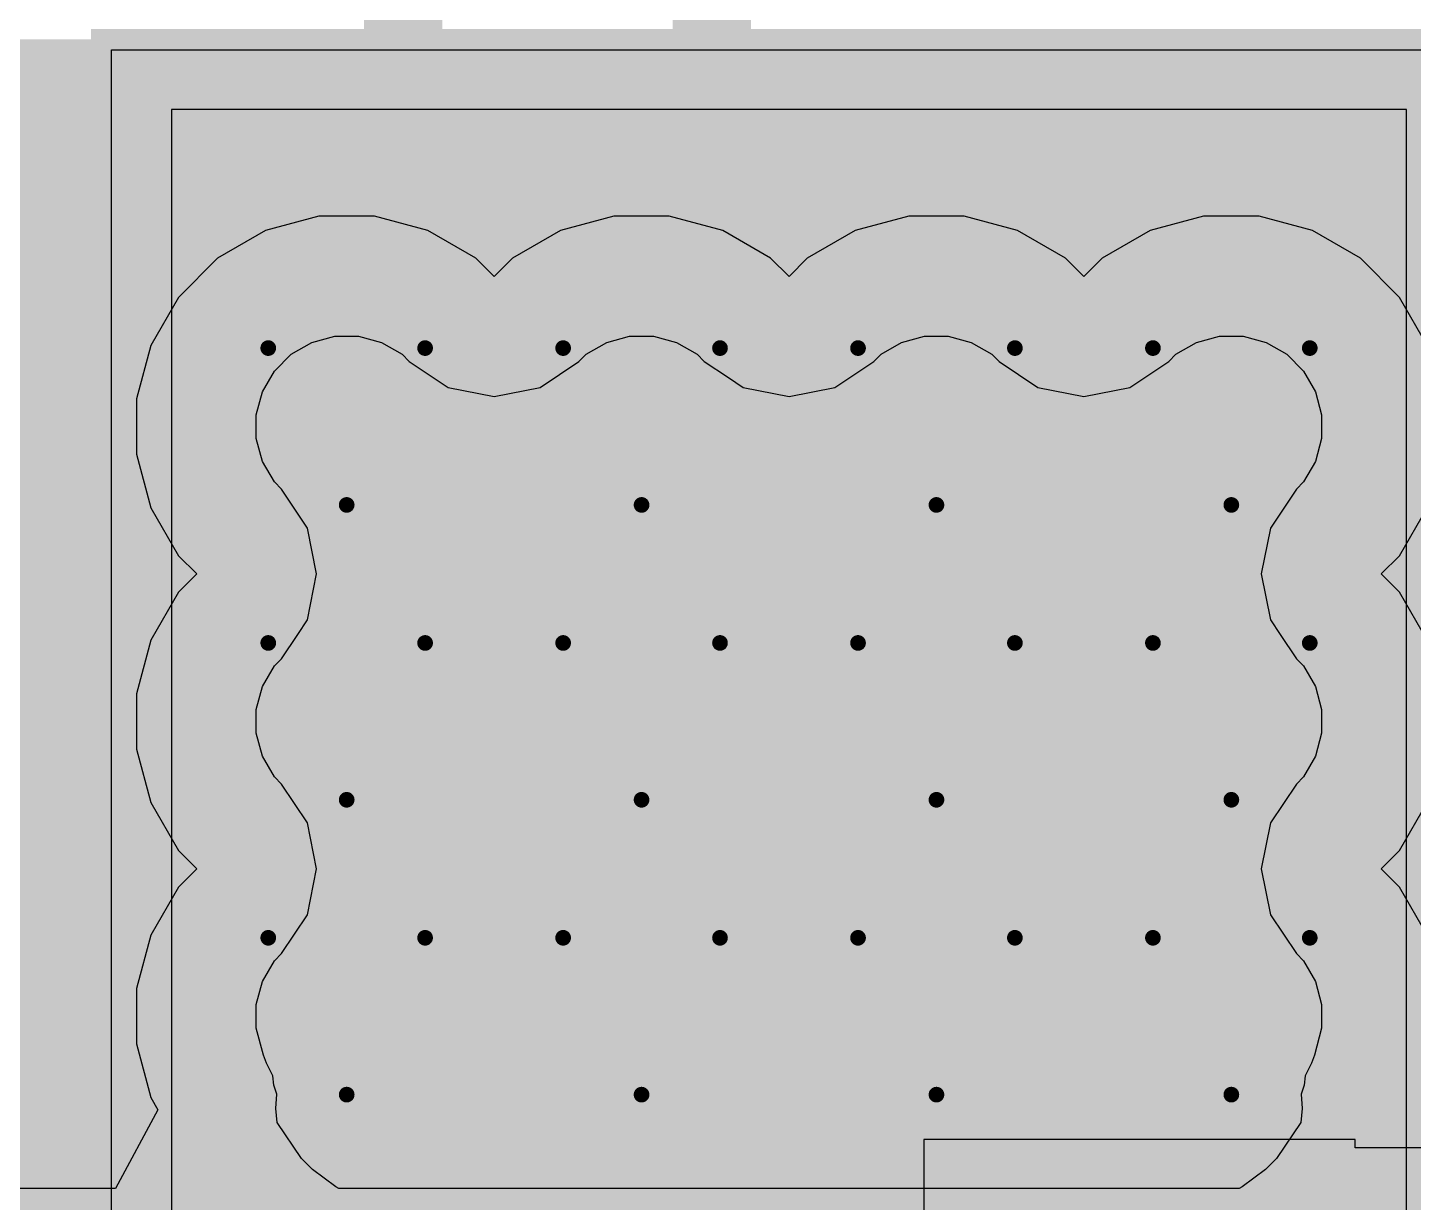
# Model space of a CAD drawing. Header units: inches. Extents: x 0 to 35.2, y -0.7 to 15.9.
# Drawn here: x 1.5945 to 1.7712, y 0.8583 to 1.0081 of the extents above; entities that cross this region are included whole.
import ezdxf

# ---------------------------------------------------------------- set-up
doc = ezdxf.new("R2010")
doc.units = ezdxf.units.IN
doc.header["$MEASUREMENT"] = 0
for name, color, linetype in [('Bottom Layer', 5, 'Continuous'), ('Bottom Overlay', 54, 'Continuous'), ('Bottom Paste', 16, 'Continuous'), ('Bottom Solder', 6, 'Continuous'), ('Drill Drawing', 1, 'Continuous'), ('GND1', 16, 'Continuous'), ('GND2', 76, 'Continuous'), ('Top Layer', 1, 'Continuous'), ('Top Paste', 8, 'Continuous'), ('Top Solder', 216, 'Continuous'), ('Via Holes', 16, 'Continuous')]:
    doc.layers.add(name, color=color, linetype=linetype)

# ---------------------------------------------------------------- blocks, each defined once
blk = doc.blocks.new('40_LFCSP_WQ__6_6__24')
at = {"layer": 'Top Layer'}
blk.add_hatch(color=1, dxfattribs=at).paths.add_polyline_path([(0.08701, 0.08701), (0.08701, -0.08701), (-0.08701, -0.08701), (-0.08701, 0.08701)])
at = {"layer": 'Top Solder'}
blk.add_hatch(color=216, dxfattribs=at).paths.add_polyline_path([(0.08901, 0.08901), (0.08901, -0.08901), (-0.08901, -0.08901), (-0.08901, 0.08901)])
at = {"layer": 'Top Paste'}
for p, q in [((0.07874, 0.07874), (-0.07874, 0.07874)), ((0.07874, -0.07874), (0.07874, 0.07874)), ((-0.07874, -0.07874), (0.07874, -0.07874))]:
    blk.add_line(p, q, dxfattribs=at)
blk = doc.blocks.new('C___0402_B_159')
at = {"layer": 'Bottom Layer'}
for points in [[(-0.0095, 0.0125), (-0.0095, -0.0125), (-0.0275, -0.0125), (-0.0275, 0.0125)], [(0.0275, 0.0125), (0.0275, -0.0125), (0.0095, -0.0125), (0.0095, 0.0125)]]:
    blk.add_hatch(color=5, dxfattribs=at).paths.add_polyline_path(points)
at = {"layer": 'Bottom Paste'}
for points in [[(-0.0095, 0.0125), (-0.0095, -0.0125), (-0.0275, -0.0125), (-0.0275, 0.0125)], [(0.0275, 0.0125), (0.0275, -0.0125), (0.0095, -0.0125), (0.0095, 0.0125)]]:
    blk.add_hatch(color=16, dxfattribs=at).paths.add_polyline_path(points)
at = {"layer": 'Bottom Solder'}
for points in [[(-0.00714, 0.01486), (-0.00714, -0.01486), (-0.02986, -0.01486), (-0.02986, 0.01486)], [(0.02986, 0.01486), (0.02986, -0.01486), (0.00714, -0.01486), (0.00714, 0.01486)]]:
    blk.add_hatch(color=6, dxfattribs=at).paths.add_polyline_path(points)
at = {"layer": 'Bottom Overlay'}
for points in [[(-0.031, 0.016, 0.005, 0.005, 0), (-0.031, -0.016, 0.005, 0.005, 0)], [(-0.031, 0.016, 0.005, 0.005, 0), (-0.011, 0.016, 0.005, 0.005, 0)], [(0.011, 0.016, 0.005, 0.005, 0), (0.031, 0.016, 0.005, 0.005, 0)], [(0.031, 0.016, 0.005, 0.005, 0), (0.031, -0.016, 0.005, 0.005, 0)], [(-0.031, -0.016, 0.005, 0.005, 0), (-0.011, -0.016, 0.005, 0.005, 0)], [(0.011, -0.016, 0.005, 0.005, 0), (0.031, -0.016, 0.005, 0.005, 0)]]:
    blk.add_lwpolyline(points, format="xyseb", dxfattribs=at)
for points in [[(-0.03225, 0.016, 0.0025, 0.0025, 1), (-0.02975, 0.016, 0.0025, 0.0025, 1)], [(-0.03225, 0.016, 0.0025, 0.0025, 1), (-0.02975, 0.016, 0.0025, 0.0025, 1)], [(-0.01225, 0.016, 0.0025, 0.0025, 1), (-0.00975, 0.016, 0.0025, 0.0025, 1)], [(0.00975, 0.016, 0.0025, 0.0025, 1), (0.01225, 0.016, 0.0025, 0.0025, 1)], [(0.02975, 0.016, 0.0025, 0.0025, 1), (0.03225, 0.016, 0.0025, 0.0025, 1)], [(0.02975, 0.016, 0.0025, 0.0025, 1), (0.03225, 0.016, 0.0025, 0.0025, 1)], [(-0.03225, -0.016, 0.0025, 0.0025, 1), (-0.02975, -0.016, 0.0025, 0.0025, 1)], [(-0.03225, -0.016, 0.0025, 0.0025, 1), (-0.02975, -0.016, 0.0025, 0.0025, 1)], [(-0.01225, -0.016, 0.0025, 0.0025, 1), (-0.00975, -0.016, 0.0025, 0.0025, 1)], [(0.00975, -0.016, 0.0025, 0.0025, 1), (0.01225, -0.016, 0.0025, 0.0025, 1)], [(0.02975, -0.016, 0.0025, 0.0025, 1), (0.03225, -0.016, 0.0025, 0.0025, 1)], [(0.02975, -0.016, 0.0025, 0.0025, 1), (0.03225, -0.016, 0.0025, 0.0025, 1)]]:
    blk.add_lwpolyline(points, format="xyseb", close=True, dxfattribs=at)
blk = doc.blocks.new('C___0402_B_160')
at = {"layer": 'Bottom Layer'}
for points in [[(-0.0095, 0.0125), (-0.0095, -0.0125), (-0.0275, -0.0125), (-0.0275, 0.0125)], [(0.0275, 0.0125), (0.0275, -0.0125), (0.0095, -0.0125), (0.0095, 0.0125)]]:
    blk.add_hatch(color=5, dxfattribs=at).paths.add_polyline_path(points)
at = {"layer": 'Bottom Paste'}
for points in [[(-0.0095, 0.0125), (-0.0095, -0.0125), (-0.0275, -0.0125), (-0.0275, 0.0125)], [(0.0275, 0.0125), (0.0275, -0.0125), (0.0095, -0.0125), (0.0095, 0.0125)]]:
    blk.add_hatch(color=16, dxfattribs=at).paths.add_polyline_path(points)
at = {"layer": 'Bottom Solder'}
for points in [[(-0.00714, 0.01486), (-0.00714, -0.01486), (-0.02986, -0.01486), (-0.02986, 0.01486)], [(0.02986, 0.01486), (0.02986, -0.01486), (0.00714, -0.01486), (0.00714, 0.01486)]]:
    blk.add_hatch(color=6, dxfattribs=at).paths.add_polyline_path(points)
at = {"layer": 'Bottom Overlay'}
for points in [[(-0.031, 0.016, 0.005, 0.005, 0), (-0.031, -0.016, 0.005, 0.005, 0)], [(-0.031, 0.016, 0.005, 0.005, 0), (-0.011, 0.016, 0.005, 0.005, 0)], [(0.011, 0.016, 0.005, 0.005, 0), (0.031, 0.016, 0.005, 0.005, 0)], [(0.031, 0.016, 0.005, 0.005, 0), (0.031, -0.016, 0.005, 0.005, 0)], [(-0.031, -0.016, 0.005, 0.005, 0), (-0.011, -0.016, 0.005, 0.005, 0)], [(0.011, -0.016, 0.005, 0.005, 0), (0.031, -0.016, 0.005, 0.005, 0)]]:
    blk.add_lwpolyline(points, format="xyseb", dxfattribs=at)
for points in [[(-0.03225, 0.016, 0.0025, 0.0025, 1), (-0.02975, 0.016, 0.0025, 0.0025, 1)], [(-0.03225, 0.016, 0.0025, 0.0025, 1), (-0.02975, 0.016, 0.0025, 0.0025, 1)], [(-0.01225, 0.016, 0.0025, 0.0025, 1), (-0.00975, 0.016, 0.0025, 0.0025, 1)], [(0.00975, 0.016, 0.0025, 0.0025, 1), (0.01225, 0.016, 0.0025, 0.0025, 1)], [(0.02975, 0.016, 0.0025, 0.0025, 1), (0.03225, 0.016, 0.0025, 0.0025, 1)], [(0.02975, 0.016, 0.0025, 0.0025, 1), (0.03225, 0.016, 0.0025, 0.0025, 1)], [(-0.03225, -0.016, 0.0025, 0.0025, 1), (-0.02975, -0.016, 0.0025, 0.0025, 1)], [(-0.03225, -0.016, 0.0025, 0.0025, 1), (-0.02975, -0.016, 0.0025, 0.0025, 1)], [(-0.01225, -0.016, 0.0025, 0.0025, 1), (-0.00975, -0.016, 0.0025, 0.0025, 1)], [(0.00975, -0.016, 0.0025, 0.0025, 1), (0.01225, -0.016, 0.0025, 0.0025, 1)], [(0.02975, -0.016, 0.0025, 0.0025, 1), (0.03225, -0.016, 0.0025, 0.0025, 1)], [(0.02975, -0.016, 0.0025, 0.0025, 1), (0.03225, -0.016, 0.0025, 0.0025, 1)]]:
    blk.add_lwpolyline(points, format="xyseb", close=True, dxfattribs=at)
blk = doc.blocks.new('C___0402_B_161')
at = {"layer": 'Bottom Layer'}
for points in [[(-0.0095, 0.0125), (-0.0095, -0.0125), (-0.0275, -0.0125), (-0.0275, 0.0125)], [(0.0275, 0.0125), (0.0275, -0.0125), (0.0095, -0.0125), (0.0095, 0.0125)]]:
    blk.add_hatch(color=5, dxfattribs=at).paths.add_polyline_path(points)
at = {"layer": 'Bottom Paste'}
for points in [[(-0.0095, 0.0125), (-0.0095, -0.0125), (-0.0275, -0.0125), (-0.0275, 0.0125)], [(0.0275, 0.0125), (0.0275, -0.0125), (0.0095, -0.0125), (0.0095, 0.0125)]]:
    blk.add_hatch(color=16, dxfattribs=at).paths.add_polyline_path(points)
at = {"layer": 'Bottom Solder'}
for points in [[(-0.00714, 0.01486), (-0.00714, -0.01486), (-0.02986, -0.01486), (-0.02986, 0.01486)], [(0.02986, 0.01486), (0.02986, -0.01486), (0.00714, -0.01486), (0.00714, 0.01486)]]:
    blk.add_hatch(color=6, dxfattribs=at).paths.add_polyline_path(points)
at = {"layer": 'Bottom Overlay'}
for points in [[(-0.031, -0.016, 0.005, 0.005, 0), (-0.031, 0.016, 0.005, 0.005, 0)], [(-0.031, 0.016, 0.005, 0.005, 0), (-0.011, 0.016, 0.005, 0.005, 0)], [(0.011, 0.016, 0.005, 0.005, 0), (0.031, 0.016, 0.005, 0.005, 0)], [(0.031, -0.016, 0.005, 0.005, 0), (0.031, 0.016, 0.005, 0.005, 0)], [(-0.031, -0.016, 0.005, 0.005, 0), (-0.011, -0.016, 0.005, 0.005, 0)], [(0.011, -0.016, 0.005, 0.005, 0), (0.031, -0.016, 0.005, 0.005, 0)]]:
    blk.add_lwpolyline(points, format="xyseb", dxfattribs=at)
for points in [[(-0.03225, 0.016, 0.0025, 0.0025, 1), (-0.02975, 0.016, 0.0025, 0.0025, 1)], [(-0.03225, 0.016, 0.0025, 0.0025, 1), (-0.02975, 0.016, 0.0025, 0.0025, 1)], [(-0.01225, 0.016, 0.0025, 0.0025, 1), (-0.00975, 0.016, 0.0025, 0.0025, 1)], [(0.00975, 0.016, 0.0025, 0.0025, 1), (0.01225, 0.016, 0.0025, 0.0025, 1)], [(0.02975, 0.016, 0.0025, 0.0025, 1), (0.03225, 0.016, 0.0025, 0.0025, 1)], [(0.02975, 0.016, 0.0025, 0.0025, 1), (0.03225, 0.016, 0.0025, 0.0025, 1)], [(-0.03225, -0.016, 0.0025, 0.0025, 1), (-0.02975, -0.016, 0.0025, 0.0025, 1)], [(-0.03225, -0.016, 0.0025, 0.0025, 1), (-0.02975, -0.016, 0.0025, 0.0025, 1)], [(-0.01225, -0.016, 0.0025, 0.0025, 1), (-0.00975, -0.016, 0.0025, 0.0025, 1)], [(0.00975, -0.016, 0.0025, 0.0025, 1), (0.01225, -0.016, 0.0025, 0.0025, 1)], [(0.02975, -0.016, 0.0025, 0.0025, 1), (0.03225, -0.016, 0.0025, 0.0025, 1)], [(0.02975, -0.016, 0.0025, 0.0025, 1), (0.03225, -0.016, 0.0025, 0.0025, 1)]]:
    blk.add_lwpolyline(points, format="xyseb", close=True, dxfattribs=at)
blk = doc.blocks.new('C___0402_B_162')
at = {"layer": 'Bottom Layer'}
for points in [[(-0.0095, 0.0125), (-0.0095, -0.0125), (-0.0275, -0.0125), (-0.0275, 0.0125)], [(0.0275, 0.0125), (0.0275, -0.0125), (0.0095, -0.0125), (0.0095, 0.0125)]]:
    blk.add_hatch(color=5, dxfattribs=at).paths.add_polyline_path(points)
at = {"layer": 'Bottom Paste'}
for points in [[(-0.0095, 0.0125), (-0.0095, -0.0125), (-0.0275, -0.0125), (-0.0275, 0.0125)], [(0.0275, 0.0125), (0.0275, -0.0125), (0.0095, -0.0125), (0.0095, 0.0125)]]:
    blk.add_hatch(color=16, dxfattribs=at).paths.add_polyline_path(points)
at = {"layer": 'Bottom Solder'}
for points in [[(-0.00714, 0.01486), (-0.00714, -0.01486), (-0.02986, -0.01486), (-0.02986, 0.01486)], [(0.02986, 0.01486), (0.02986, -0.01486), (0.00714, -0.01486), (0.00714, 0.01486)]]:
    blk.add_hatch(color=6, dxfattribs=at).paths.add_polyline_path(points)
at = {"layer": 'Bottom Overlay'}
for points in [[(-0.031, -0.016, 0.005, 0.005, 0), (-0.031, 0.016, 0.005, 0.005, 0)], [(-0.031, 0.016, 0.005, 0.005, 0), (-0.011, 0.016, 0.005, 0.005, 0)], [(0.011, 0.016, 0.005, 0.005, 0), (0.031, 0.016, 0.005, 0.005, 0)], [(0.031, -0.016, 0.005, 0.005, 0), (0.031, 0.016, 0.005, 0.005, 0)], [(-0.031, -0.016, 0.005, 0.005, 0), (-0.011, -0.016, 0.005, 0.005, 0)], [(0.011, -0.016, 0.005, 0.005, 0), (0.031, -0.016, 0.005, 0.005, 0)]]:
    blk.add_lwpolyline(points, format="xyseb", dxfattribs=at)
for points in [[(-0.03225, 0.016, 0.0025, 0.0025, 1), (-0.02975, 0.016, 0.0025, 0.0025, 1)], [(-0.03225, 0.016, 0.0025, 0.0025, 1), (-0.02975, 0.016, 0.0025, 0.0025, 1)], [(-0.01225, 0.016, 0.0025, 0.0025, 1), (-0.00975, 0.016, 0.0025, 0.0025, 1)], [(0.00975, 0.016, 0.0025, 0.0025, 1), (0.01225, 0.016, 0.0025, 0.0025, 1)], [(0.02975, 0.016, 0.0025, 0.0025, 1), (0.03225, 0.016, 0.0025, 0.0025, 1)], [(0.02975, 0.016, 0.0025, 0.0025, 1), (0.03225, 0.016, 0.0025, 0.0025, 1)], [(-0.03225, -0.016, 0.0025, 0.0025, 1), (-0.02975, -0.016, 0.0025, 0.0025, 1)], [(-0.03225, -0.016, 0.0025, 0.0025, 1), (-0.02975, -0.016, 0.0025, 0.0025, 1)], [(-0.01225, -0.016, 0.0025, 0.0025, 1), (-0.00975, -0.016, 0.0025, 0.0025, 1)], [(0.00975, -0.016, 0.0025, 0.0025, 1), (0.01225, -0.016, 0.0025, 0.0025, 1)], [(0.02975, -0.016, 0.0025, 0.0025, 1), (0.03225, -0.016, 0.0025, 0.0025, 1)], [(0.02975, -0.016, 0.0025, 0.0025, 1), (0.03225, -0.016, 0.0025, 0.0025, 1)]]:
    blk.add_lwpolyline(points, format="xyseb", close=True, dxfattribs=at)
blk = doc.blocks.new('C___0402_B_163')
at = {"layer": 'Bottom Layer'}
for points in [[(-0.0095, 0.0125), (-0.0095, -0.0125), (-0.0275, -0.0125), (-0.0275, 0.0125)], [(0.0275, 0.0125), (0.0275, -0.0125), (0.0095, -0.0125), (0.0095, 0.0125)]]:
    blk.add_hatch(color=5, dxfattribs=at).paths.add_polyline_path(points)
at = {"layer": 'Bottom Paste'}
for points in [[(-0.0095, 0.0125), (-0.0095, -0.0125), (-0.0275, -0.0125), (-0.0275, 0.0125)], [(0.0275, 0.0125), (0.0275, -0.0125), (0.0095, -0.0125), (0.0095, 0.0125)]]:
    blk.add_hatch(color=16, dxfattribs=at).paths.add_polyline_path(points)
at = {"layer": 'Bottom Solder'}
for points in [[(-0.00714, 0.01486), (-0.00714, -0.01486), (-0.02986, -0.01486), (-0.02986, 0.01486)], [(0.02986, 0.01486), (0.02986, -0.01486), (0.00714, -0.01486), (0.00714, 0.01486)]]:
    blk.add_hatch(color=6, dxfattribs=at).paths.add_polyline_path(points)
at = {"layer": 'Bottom Overlay'}
for points in [[(-0.031, 0.016, 0.005, 0.005, 0), (-0.031, -0.016, 0.005, 0.005, 0)], [(-0.031, 0.016, 0.005, 0.005, 0), (-0.011, 0.016, 0.005, 0.005, 0)], [(0.011, 0.016, 0.005, 0.005, 0), (0.031, 0.016, 0.005, 0.005, 0)], [(0.031, 0.016, 0.005, 0.005, 0), (0.031, -0.016, 0.005, 0.005, 0)], [(-0.031, -0.016, 0.005, 0.005, 0), (-0.011, -0.016, 0.005, 0.005, 0)], [(0.011, -0.016, 0.005, 0.005, 0), (0.031, -0.016, 0.005, 0.005, 0)]]:
    blk.add_lwpolyline(points, format="xyseb", dxfattribs=at)
for points in [[(-0.03225, 0.016, 0.0025, 0.0025, 1), (-0.02975, 0.016, 0.0025, 0.0025, 1)], [(-0.03225, 0.016, 0.0025, 0.0025, 1), (-0.02975, 0.016, 0.0025, 0.0025, 1)], [(-0.01225, 0.016, 0.0025, 0.0025, 1), (-0.00975, 0.016, 0.0025, 0.0025, 1)], [(0.00975, 0.016, 0.0025, 0.0025, 1), (0.01225, 0.016, 0.0025, 0.0025, 1)], [(0.02975, 0.016, 0.0025, 0.0025, 1), (0.03225, 0.016, 0.0025, 0.0025, 1)], [(0.02975, 0.016, 0.0025, 0.0025, 1), (0.03225, 0.016, 0.0025, 0.0025, 1)], [(-0.03225, -0.016, 0.0025, 0.0025, 1), (-0.02975, -0.016, 0.0025, 0.0025, 1)], [(-0.03225, -0.016, 0.0025, 0.0025, 1), (-0.02975, -0.016, 0.0025, 0.0025, 1)], [(-0.01225, -0.016, 0.0025, 0.0025, 1), (-0.00975, -0.016, 0.0025, 0.0025, 1)], [(0.00975, -0.016, 0.0025, 0.0025, 1), (0.01225, -0.016, 0.0025, 0.0025, 1)], [(0.02975, -0.016, 0.0025, 0.0025, 1), (0.03225, -0.016, 0.0025, 0.0025, 1)], [(0.02975, -0.016, 0.0025, 0.0025, 1), (0.03225, -0.016, 0.0025, 0.0025, 1)]]:
    blk.add_lwpolyline(points, format="xyseb", close=True, dxfattribs=at)
blk = doc.blocks.new('C___0402_B_164')
at = {"layer": 'Bottom Layer'}
for points in [[(-0.0095, 0.0125), (-0.0095, -0.0125), (-0.0275, -0.0125), (-0.0275, 0.0125)], [(0.0275, 0.0125), (0.0275, -0.0125), (0.0095, -0.0125), (0.0095, 0.0125)]]:
    blk.add_hatch(color=5, dxfattribs=at).paths.add_polyline_path(points)
at = {"layer": 'Bottom Paste'}
for points in [[(-0.0095, 0.0125), (-0.0095, -0.0125), (-0.0275, -0.0125), (-0.0275, 0.0125)], [(0.0275, 0.0125), (0.0275, -0.0125), (0.0095, -0.0125), (0.0095, 0.0125)]]:
    blk.add_hatch(color=16, dxfattribs=at).paths.add_polyline_path(points)
at = {"layer": 'Bottom Solder'}
for points in [[(-0.00714, 0.01486), (-0.00714, -0.01486), (-0.02986, -0.01486), (-0.02986, 0.01486)], [(0.02986, 0.01486), (0.02986, -0.01486), (0.00714, -0.01486), (0.00714, 0.01486)]]:
    blk.add_hatch(color=6, dxfattribs=at).paths.add_polyline_path(points)
at = {"layer": 'Bottom Overlay'}
for points in [[(-0.031, 0.016, 0.005, 0.005, 0), (-0.031, -0.016, 0.005, 0.005, 0)], [(-0.031, 0.016, 0.005, 0.005, 0), (-0.011, 0.016, 0.005, 0.005, 0)], [(0.011, 0.016, 0.005, 0.005, 0), (0.031, 0.016, 0.005, 0.005, 0)], [(0.031, 0.016, 0.005, 0.005, 0), (0.031, -0.016, 0.005, 0.005, 0)], [(-0.031, -0.016, 0.005, 0.005, 0), (-0.011, -0.016, 0.005, 0.005, 0)], [(0.011, -0.016, 0.005, 0.005, 0), (0.031, -0.016, 0.005, 0.005, 0)]]:
    blk.add_lwpolyline(points, format="xyseb", dxfattribs=at)
for points in [[(-0.03225, 0.016, 0.0025, 0.0025, 1), (-0.02975, 0.016, 0.0025, 0.0025, 1)], [(-0.03225, 0.016, 0.0025, 0.0025, 1), (-0.02975, 0.016, 0.0025, 0.0025, 1)], [(-0.01225, 0.016, 0.0025, 0.0025, 1), (-0.00975, 0.016, 0.0025, 0.0025, 1)], [(0.00975, 0.016, 0.0025, 0.0025, 1), (0.01225, 0.016, 0.0025, 0.0025, 1)], [(0.02975, 0.016, 0.0025, 0.0025, 1), (0.03225, 0.016, 0.0025, 0.0025, 1)], [(0.02975, 0.016, 0.0025, 0.0025, 1), (0.03225, 0.016, 0.0025, 0.0025, 1)], [(-0.03225, -0.016, 0.0025, 0.0025, 1), (-0.02975, -0.016, 0.0025, 0.0025, 1)], [(-0.03225, -0.016, 0.0025, 0.0025, 1), (-0.02975, -0.016, 0.0025, 0.0025, 1)], [(-0.01225, -0.016, 0.0025, 0.0025, 1), (-0.00975, -0.016, 0.0025, 0.0025, 1)], [(0.00975, -0.016, 0.0025, 0.0025, 1), (0.01225, -0.016, 0.0025, 0.0025, 1)], [(0.02975, -0.016, 0.0025, 0.0025, 1), (0.03225, -0.016, 0.0025, 0.0025, 1)], [(0.02975, -0.016, 0.0025, 0.0025, 1), (0.03225, -0.016, 0.0025, 0.0025, 1)]]:
    blk.add_lwpolyline(points, format="xyseb", close=True, dxfattribs=at)

msp = doc.modelspace()

# ---------------------------------------------------------------- hatches: boundary and pattern name
at = {"layer": 'Bottom Layer'}
for points in [[(1.59111, 0.83328), (1.70686, 0.83328), (1.70686, 1.00425), (1.59111, 1.00425)], [(1.67277, 0.865), (1.78813, 0.865), (1.78813, 1.00439), (1.67277, 1.00439)]]:
    msp.add_hatch(color=5, dxfattribs=at).paths.add_polyline_path(points)
h = msp.add_hatch(color=5, dxfattribs=at)
edge = h.paths.add_edge_path()
edge.add_arc((1.63517, 0.95722), 0.01181, 0, 360)
h = msp.add_hatch(color=5, dxfattribs=at)
edge = h.paths.add_edge_path()
edge.add_arc((1.67277, 0.95722), 0.01181, 0, 360)
h = msp.add_hatch(color=5, dxfattribs=at)
edge = h.paths.add_edge_path()
edge.add_arc((1.71037, 0.95722), 0.01181, 0, 360)
h = msp.add_hatch(color=5, dxfattribs=at)
edge = h.paths.add_edge_path()
edge.add_arc((1.74797, 0.95722), 0.01181, 0, 360)
h = msp.add_hatch(color=5, dxfattribs=at)
edge = h.paths.add_edge_path()
edge.add_arc((1.63517, 0.91962), 0.01181, 0, 360)
h = msp.add_hatch(color=5, dxfattribs=at)
edge = h.paths.add_edge_path()
edge.add_arc((1.67277, 0.91962), 0.01181, 0, 360)
h = msp.add_hatch(color=5, dxfattribs=at)
edge = h.paths.add_edge_path()
edge.add_arc((1.71037, 0.91962), 0.01181, 0, 360)
h = msp.add_hatch(color=5, dxfattribs=at)
edge = h.paths.add_edge_path()
edge.add_arc((1.74797, 0.91962), 0.01181, 0, 360)
h = msp.add_hatch(color=5, dxfattribs=at)
edge = h.paths.add_edge_path()
edge.add_arc((1.63517, 0.88202), 0.01181, 0, 360)
h = msp.add_hatch(color=5, dxfattribs=at)
edge = h.paths.add_edge_path()
edge.add_arc((1.67277, 0.88202), 0.01181, 0, 360)
h = msp.add_hatch(color=5, dxfattribs=at)
edge = h.paths.add_edge_path()
edge.add_arc((1.71037, 0.88202), 0.01181, 0, 360)
h = msp.add_hatch(color=5, dxfattribs=at)
edge = h.paths.add_edge_path()
edge.add_arc((1.74797, 0.88202), 0.01181, 0, 360)
at = {"layer": 'GND1'}
h = msp.add_hatch(color=16, dxfattribs=at)
edge = h.paths.add_edge_path()
edge.add_arc((1.63517, 0.95722), 0.01181, 0, 360)
h = msp.add_hatch(color=16, dxfattribs=at)
edge = h.paths.add_edge_path()
edge.add_arc((1.67277, 0.95722), 0.01181, 0, 360)
h = msp.add_hatch(color=16, dxfattribs=at)
edge = h.paths.add_edge_path()
edge.add_arc((1.71037, 0.95722), 0.01181, 0, 360)
h = msp.add_hatch(color=16, dxfattribs=at)
edge = h.paths.add_edge_path()
edge.add_arc((1.74797, 0.95722), 0.01181, 0, 360)
h = msp.add_hatch(color=16, dxfattribs=at)
edge = h.paths.add_edge_path()
edge.add_arc((1.63517, 0.91962), 0.01181, 0, 360)
h = msp.add_hatch(color=16, dxfattribs=at)
edge = h.paths.add_edge_path()
edge.add_arc((1.67277, 0.91962), 0.01181, 0, 360)
h = msp.add_hatch(color=16, dxfattribs=at)
edge = h.paths.add_edge_path()
edge.add_arc((1.71037, 0.91962), 0.01181, 0, 360)
h = msp.add_hatch(color=16, dxfattribs=at)
edge = h.paths.add_edge_path()
edge.add_arc((1.74797, 0.91962), 0.01181, 0, 360)
h = msp.add_hatch(color=16, dxfattribs=at)
edge = h.paths.add_edge_path()
edge.add_arc((1.63517, 0.88202), 0.01181, 0, 360)
h = msp.add_hatch(color=16, dxfattribs=at)
edge = h.paths.add_edge_path()
edge.add_arc((1.67277, 0.88202), 0.01181, 0, 360)
h = msp.add_hatch(color=16, dxfattribs=at)
edge = h.paths.add_edge_path()
edge.add_arc((1.71037, 0.88202), 0.01181, 0, 360)
h = msp.add_hatch(color=16, dxfattribs=at)
edge = h.paths.add_edge_path()
edge.add_arc((1.74797, 0.88202), 0.01181, 0, 360)
at = {"layer": 'GND2'}
h = msp.add_hatch(color=76, dxfattribs=at)
edge = h.paths.add_edge_path()
edge.add_arc((1.63517, 0.95722), 0.01181, 0, 360)
h = msp.add_hatch(color=76, dxfattribs=at)
edge = h.paths.add_edge_path()
edge.add_arc((1.67277, 0.95722), 0.01181, 0, 360)
h = msp.add_hatch(color=76, dxfattribs=at)
edge = h.paths.add_edge_path()
edge.add_arc((1.71037, 0.95722), 0.01181, 0, 360)
h = msp.add_hatch(color=76, dxfattribs=at)
edge = h.paths.add_edge_path()
edge.add_arc((1.74797, 0.95722), 0.01181, 0, 360)
h = msp.add_hatch(color=76, dxfattribs=at)
edge = h.paths.add_edge_path()
edge.add_arc((1.63517, 0.91962), 0.01181, 0, 360)
h = msp.add_hatch(color=76, dxfattribs=at)
edge = h.paths.add_edge_path()
edge.add_arc((1.67277, 0.91962), 0.01181, 0, 360)
h = msp.add_hatch(color=76, dxfattribs=at)
edge = h.paths.add_edge_path()
edge.add_arc((1.71037, 0.91962), 0.01181, 0, 360)
h = msp.add_hatch(color=76, dxfattribs=at)
edge = h.paths.add_edge_path()
edge.add_arc((1.74797, 0.91962), 0.01181, 0, 360)
h = msp.add_hatch(color=76, dxfattribs=at)
edge = h.paths.add_edge_path()
edge.add_arc((1.63517, 0.88202), 0.01181, 0, 360)
h = msp.add_hatch(color=76, dxfattribs=at)
edge = h.paths.add_edge_path()
edge.add_arc((1.67277, 0.88202), 0.01181, 0, 360)
h = msp.add_hatch(color=76, dxfattribs=at)
edge = h.paths.add_edge_path()
edge.add_arc((1.71037, 0.88202), 0.01181, 0, 360)
h = msp.add_hatch(color=76, dxfattribs=at)
edge = h.paths.add_edge_path()
edge.add_arc((1.74797, 0.88202), 0.01181, 0, 360)
at = {"layer": 'Top Layer'}
h = msp.add_hatch(color=1, dxfattribs=at)
edge = h.paths.add_edge_path()
edge.add_arc((1.63517, 0.95722), 0.01181, 0, 360)
h = msp.add_hatch(color=1, dxfattribs=at)
edge = h.paths.add_edge_path()
edge.add_arc((1.67277, 0.95722), 0.01181, 0, 360)
h = msp.add_hatch(color=1, dxfattribs=at)
edge = h.paths.add_edge_path()
edge.add_arc((1.71037, 0.95722), 0.01181, 0, 360)
h = msp.add_hatch(color=1, dxfattribs=at)
edge = h.paths.add_edge_path()
edge.add_arc((1.74797, 0.95722), 0.01181, 0, 360)
h = msp.add_hatch(color=1, dxfattribs=at)
edge = h.paths.add_edge_path()
edge.add_arc((1.63517, 0.91962), 0.01181, 0, 360)
h = msp.add_hatch(color=1, dxfattribs=at)
edge = h.paths.add_edge_path()
edge.add_arc((1.67277, 0.91962), 0.01181, 0, 360)
h = msp.add_hatch(color=1, dxfattribs=at)
edge = h.paths.add_edge_path()
edge.add_arc((1.71037, 0.91962), 0.01181, 0, 360)
h = msp.add_hatch(color=1, dxfattribs=at)
edge = h.paths.add_edge_path()
edge.add_arc((1.74797, 0.91962), 0.01181, 0, 360)
h = msp.add_hatch(color=1, dxfattribs=at)
edge = h.paths.add_edge_path()
edge.add_arc((1.63517, 0.88202), 0.01181, 0, 360)
h = msp.add_hatch(color=1, dxfattribs=at)
edge = h.paths.add_edge_path()
edge.add_arc((1.67277, 0.88202), 0.01181, 0, 360)
h = msp.add_hatch(color=1, dxfattribs=at)
edge = h.paths.add_edge_path()
edge.add_arc((1.71037, 0.88202), 0.01181, 0, 360)
h = msp.add_hatch(color=1, dxfattribs=at)
edge = h.paths.add_edge_path()
edge.add_arc((1.74797, 0.88202), 0.01181, 0, 360)
at = {"layer": 'Via Holes'}
h = msp.add_hatch(color=7, dxfattribs=at)
edge = h.paths.add_edge_path()
edge.add_arc((1.63517, 0.95722), 0.00591, 0, 360)
h = msp.add_hatch(color=7, dxfattribs=at)
edge = h.paths.add_edge_path()
edge.add_arc((1.67277, 0.95722), 0.00591, 0, 360)
h = msp.add_hatch(color=7, dxfattribs=at)
edge = h.paths.add_edge_path()
edge.add_arc((1.71037, 0.95722), 0.00591, 0, 360)
h = msp.add_hatch(color=7, dxfattribs=at)
edge = h.paths.add_edge_path()
edge.add_arc((1.74797, 0.95722), 0.00591, 0, 360)
h = msp.add_hatch(color=7, dxfattribs=at)
edge = h.paths.add_edge_path()
edge.add_arc((1.63517, 0.91962), 0.00591, 0, 360)
h = msp.add_hatch(color=7, dxfattribs=at)
edge = h.paths.add_edge_path()
edge.add_arc((1.67277, 0.91962), 0.00591, 0, 360)
h = msp.add_hatch(color=7, dxfattribs=at)
edge = h.paths.add_edge_path()
edge.add_arc((1.71037, 0.91962), 0.00591, 0, 360)
h = msp.add_hatch(color=7, dxfattribs=at)
edge = h.paths.add_edge_path()
edge.add_arc((1.74797, 0.91962), 0.00591, 0, 360)
h = msp.add_hatch(color=7, dxfattribs=at)
edge = h.paths.add_edge_path()
edge.add_arc((1.63517, 0.88202), 0.00591, 0, 360)
h = msp.add_hatch(color=7, dxfattribs=at)
edge = h.paths.add_edge_path()
edge.add_arc((1.67277, 0.88202), 0.00591, 0, 360)
h = msp.add_hatch(color=7, dxfattribs=at)
edge = h.paths.add_edge_path()
edge.add_arc((1.71037, 0.88202), 0.00591, 0, 360)
h = msp.add_hatch(color=7, dxfattribs=at)
edge = h.paths.add_edge_path()
edge.add_arc((1.74797, 0.88202), 0.00591, 0, 360)

# ---------------------------------------------------------------- linework, layer by layer
at = {"layer": 'Bottom Layer'}
for p, q in [((1.76377, 0.86628), (1.70877, 0.86628)), ((1.70877, 0.86628), (1.70877, 0.82928)), ((1.76377, 0.86522), (1.76377, 0.86628)), ((1.79221, 0.86522), (1.76377, 0.86522))]:
    msp.add_line(p, q, dxfattribs=at)
at = {"layer": 'Drill Drawing'}
for points in [[(1.62517, 0.96722, 0.002, 0.002, 0), (1.64517, 0.96722, 0.002, 0.002, 0)], [(1.62517, 0.96722, 0.002, 0.002, 0), (1.63517, 0.94722, 0.002, 0.002, 0)], [(1.63517, 0.94722, 0.002, 0.002, 0), (1.64517, 0.96722, 0.002, 0.002, 0)], [(1.66277, 0.96722, 0.002, 0.002, 0), (1.68277, 0.96722, 0.002, 0.002, 0)], [(1.66277, 0.96722, 0.002, 0.002, 0), (1.67277, 0.94722, 0.002, 0.002, 0)], [(1.67277, 0.94722, 0.002, 0.002, 0), (1.68277, 0.96722, 0.002, 0.002, 0)], [(1.70037, 0.96722, 0.002, 0.002, 0), (1.72037, 0.96722, 0.002, 0.002, 0)], [(1.70037, 0.96722, 0.002, 0.002, 0), (1.71037, 0.94722, 0.002, 0.002, 0)], [(1.71037, 0.94722, 0.002, 0.002, 0), (1.72037, 0.96722, 0.002, 0.002, 0)], [(1.73797, 0.96722, 0.002, 0.002, 0), (1.75797, 0.96722, 0.002, 0.002, 0)], [(1.73797, 0.96722, 0.002, 0.002, 0), (1.74797, 0.94722, 0.002, 0.002, 0)], [(1.74797, 0.94722, 0.002, 0.002, 0), (1.75797, 0.96722, 0.002, 0.002, 0)], [(1.62517, 0.92962, 0.002, 0.002, 0), (1.64517, 0.92962, 0.002, 0.002, 0)], [(1.62517, 0.92962, 0.002, 0.002, 0), (1.63517, 0.90962, 0.002, 0.002, 0)], [(1.63517, 0.90962, 0.002, 0.002, 0), (1.64517, 0.92962, 0.002, 0.002, 0)], [(1.66277, 0.92962, 0.002, 0.002, 0), (1.68277, 0.92962, 0.002, 0.002, 0)], [(1.66277, 0.92962, 0.002, 0.002, 0), (1.67277, 0.90962, 0.002, 0.002, 0)], [(1.67277, 0.90962, 0.002, 0.002, 0), (1.68277, 0.92962, 0.002, 0.002, 0)], [(1.70037, 0.92962, 0.002, 0.002, 0), (1.72037, 0.92962, 0.002, 0.002, 0)], [(1.70037, 0.92962, 0.002, 0.002, 0), (1.71037, 0.90962, 0.002, 0.002, 0)], [(1.71037, 0.90962, 0.002, 0.002, 0), (1.72037, 0.92962, 0.002, 0.002, 0)], [(1.73797, 0.92962, 0.002, 0.002, 0), (1.75797, 0.92962, 0.002, 0.002, 0)], [(1.73797, 0.92962, 0.002, 0.002, 0), (1.74797, 0.90962, 0.002, 0.002, 0)], [(1.74797, 0.90962, 0.002, 0.002, 0), (1.75797, 0.92962, 0.002, 0.002, 0)], [(1.62517, 0.89202, 0.002, 0.002, 0), (1.64517, 0.89202, 0.002, 0.002, 0)], [(1.62517, 0.89202, 0.002, 0.002, 0), (1.63517, 0.87202, 0.002, 0.002, 0)], [(1.63517, 0.87202, 0.002, 0.002, 0), (1.64517, 0.89202, 0.002, 0.002, 0)], [(1.66277, 0.89202, 0.002, 0.002, 0), (1.68277, 0.89202, 0.002, 0.002, 0)], [(1.66277, 0.89202, 0.002, 0.002, 0), (1.67277, 0.87202, 0.002, 0.002, 0)], [(1.67277, 0.87202, 0.002, 0.002, 0), (1.68277, 0.89202, 0.002, 0.002, 0)], [(1.70037, 0.89202, 0.002, 0.002, 0), (1.72037, 0.89202, 0.002, 0.002, 0)], [(1.70037, 0.89202, 0.002, 0.002, 0), (1.71037, 0.87202, 0.002, 0.002, 0)], [(1.71037, 0.87202, 0.002, 0.002, 0), (1.72037, 0.89202, 0.002, 0.002, 0)], [(1.73797, 0.89202, 0.002, 0.002, 0), (1.75797, 0.89202, 0.002, 0.002, 0)], [(1.73797, 0.89202, 0.002, 0.002, 0), (1.74797, 0.87202, 0.002, 0.002, 0)], [(1.74797, 0.87202, 0.002, 0.002, 0), (1.75797, 0.89202, 0.002, 0.002, 0)]]:
    msp.add_lwpolyline(points, format="xyseb", dxfattribs=at)
for points in [[(1.62467, 0.96722, 0.001, 0.001, 1), (1.62567, 0.96722, 0.001, 0.001, 1)], [(1.62467, 0.96722, 0.001, 0.001, 1), (1.62567, 0.96722, 0.001, 0.001, 1)], [(1.64467, 0.96722, 0.001, 0.001, 1), (1.64567, 0.96722, 0.001, 0.001, 1)], [(1.64467, 0.96722, 0.001, 0.001, 1), (1.64567, 0.96722, 0.001, 0.001, 1)], [(1.66227, 0.96722, 0.001, 0.001, 1), (1.66327, 0.96722, 0.001, 0.001, 1)], [(1.66227, 0.96722, 0.001, 0.001, 1), (1.66327, 0.96722, 0.001, 0.001, 1)], [(1.68227, 0.96722, 0.001, 0.001, 1), (1.68327, 0.96722, 0.001, 0.001, 1)], [(1.68227, 0.96722, 0.001, 0.001, 1), (1.68327, 0.96722, 0.001, 0.001, 1)], [(1.69987, 0.96722, 0.001, 0.001, 1), (1.70087, 0.96722, 0.001, 0.001, 1)], [(1.69987, 0.96722, 0.001, 0.001, 1), (1.70087, 0.96722, 0.001, 0.001, 1)], [(1.71987, 0.96722, 0.001, 0.001, 1), (1.72087, 0.96722, 0.001, 0.001, 1)], [(1.71987, 0.96722, 0.001, 0.001, 1), (1.72087, 0.96722, 0.001, 0.001, 1)], [(1.73747, 0.96722, 0.001, 0.001, 1), (1.73847, 0.96722, 0.001, 0.001, 1)], [(1.73747, 0.96722, 0.001, 0.001, 1), (1.73847, 0.96722, 0.001, 0.001, 1)], [(1.75747, 0.96722, 0.001, 0.001, 1), (1.75847, 0.96722, 0.001, 0.001, 1)], [(1.75747, 0.96722, 0.001, 0.001, 1), (1.75847, 0.96722, 0.001, 0.001, 1)], [(1.63467, 0.94722, 0.001, 0.001, 1), (1.63567, 0.94722, 0.001, 0.001, 1)], [(1.63467, 0.94722, 0.001, 0.001, 1), (1.63567, 0.94722, 0.001, 0.001, 1)], [(1.67227, 0.94722, 0.001, 0.001, 1), (1.67327, 0.94722, 0.001, 0.001, 1)], [(1.67227, 0.94722, 0.001, 0.001, 1), (1.67327, 0.94722, 0.001, 0.001, 1)], [(1.70987, 0.94722, 0.001, 0.001, 1), (1.71087, 0.94722, 0.001, 0.001, 1)], [(1.70987, 0.94722, 0.001, 0.001, 1), (1.71087, 0.94722, 0.001, 0.001, 1)], [(1.74747, 0.94722, 0.001, 0.001, 1), (1.74847, 0.94722, 0.001, 0.001, 1)], [(1.74747, 0.94722, 0.001, 0.001, 1), (1.74847, 0.94722, 0.001, 0.001, 1)], [(1.62467, 0.92962, 0.001, 0.001, 1), (1.62567, 0.92962, 0.001, 0.001, 1)], [(1.62467, 0.92962, 0.001, 0.001, 1), (1.62567, 0.92962, 0.001, 0.001, 1)], [(1.64467, 0.92962, 0.001, 0.001, 1), (1.64567, 0.92962, 0.001, 0.001, 1)], [(1.64467, 0.92962, 0.001, 0.001, 1), (1.64567, 0.92962, 0.001, 0.001, 1)], [(1.66227, 0.92962, 0.001, 0.001, 1), (1.66327, 0.92962, 0.001, 0.001, 1)], [(1.66227, 0.92962, 0.001, 0.001, 1), (1.66327, 0.92962, 0.001, 0.001, 1)], [(1.68227, 0.92962, 0.001, 0.001, 1), (1.68327, 0.92962, 0.001, 0.001, 1)], [(1.68227, 0.92962, 0.001, 0.001, 1), (1.68327, 0.92962, 0.001, 0.001, 1)], [(1.69987, 0.92962, 0.001, 0.001, 1), (1.70087, 0.92962, 0.001, 0.001, 1)], [(1.69987, 0.92962, 0.001, 0.001, 1), (1.70087, 0.92962, 0.001, 0.001, 1)], [(1.71987, 0.92962, 0.001, 0.001, 1), (1.72087, 0.92962, 0.001, 0.001, 1)], [(1.71987, 0.92962, 0.001, 0.001, 1), (1.72087, 0.92962, 0.001, 0.001, 1)], [(1.73747, 0.92962, 0.001, 0.001, 1), (1.73847, 0.92962, 0.001, 0.001, 1)], [(1.73747, 0.92962, 0.001, 0.001, 1), (1.73847, 0.92962, 0.001, 0.001, 1)], [(1.75747, 0.92962, 0.001, 0.001, 1), (1.75847, 0.92962, 0.001, 0.001, 1)], [(1.75747, 0.92962, 0.001, 0.001, 1), (1.75847, 0.92962, 0.001, 0.001, 1)], [(1.63467, 0.90962, 0.001, 0.001, 1), (1.63567, 0.90962, 0.001, 0.001, 1)], [(1.63467, 0.90962, 0.001, 0.001, 1), (1.63567, 0.90962, 0.001, 0.001, 1)], [(1.67227, 0.90962, 0.001, 0.001, 1), (1.67327, 0.90962, 0.001, 0.001, 1)], [(1.67227, 0.90962, 0.001, 0.001, 1), (1.67327, 0.90962, 0.001, 0.001, 1)], [(1.70987, 0.90962, 0.001, 0.001, 1), (1.71087, 0.90962, 0.001, 0.001, 1)], [(1.70987, 0.90962, 0.001, 0.001, 1), (1.71087, 0.90962, 0.001, 0.001, 1)], [(1.74747, 0.90962, 0.001, 0.001, 1), (1.74847, 0.90962, 0.001, 0.001, 1)], [(1.74747, 0.90962, 0.001, 0.001, 1), (1.74847, 0.90962, 0.001, 0.001, 1)], [(1.62467, 0.89202, 0.001, 0.001, 1), (1.62567, 0.89202, 0.001, 0.001, 1)], [(1.62467, 0.89202, 0.001, 0.001, 1), (1.62567, 0.89202, 0.001, 0.001, 1)], [(1.64467, 0.89202, 0.001, 0.001, 1), (1.64567, 0.89202, 0.001, 0.001, 1)], [(1.64467, 0.89202, 0.001, 0.001, 1), (1.64567, 0.89202, 0.001, 0.001, 1)], [(1.66227, 0.89202, 0.001, 0.001, 1), (1.66327, 0.89202, 0.001, 0.001, 1)], [(1.66227, 0.89202, 0.001, 0.001, 1), (1.66327, 0.89202, 0.001, 0.001, 1)], [(1.68227, 0.89202, 0.001, 0.001, 1), (1.68327, 0.89202, 0.001, 0.001, 1)], [(1.68227, 0.89202, 0.001, 0.001, 1), (1.68327, 0.89202, 0.001, 0.001, 1)], [(1.69987, 0.89202, 0.001, 0.001, 1), (1.70087, 0.89202, 0.001, 0.001, 1)], [(1.69987, 0.89202, 0.001, 0.001, 1), (1.70087, 0.89202, 0.001, 0.001, 1)], [(1.71987, 0.89202, 0.001, 0.001, 1), (1.72087, 0.89202, 0.001, 0.001, 1)], [(1.71987, 0.89202, 0.001, 0.001, 1), (1.72087, 0.89202, 0.001, 0.001, 1)], [(1.73747, 0.89202, 0.001, 0.001, 1), (1.73847, 0.89202, 0.001, 0.001, 1)], [(1.73747, 0.89202, 0.001, 0.001, 1), (1.73847, 0.89202, 0.001, 0.001, 1)], [(1.75747, 0.89202, 0.001, 0.001, 1), (1.75847, 0.89202, 0.001, 0.001, 1)], [(1.75747, 0.89202, 0.001, 0.001, 1), (1.75847, 0.89202, 0.001, 0.001, 1)], [(1.63467, 0.87202, 0.001, 0.001, 1), (1.63567, 0.87202, 0.001, 0.001, 1)], [(1.63467, 0.87202, 0.001, 0.001, 1), (1.63567, 0.87202, 0.001, 0.001, 1)], [(1.67227, 0.87202, 0.001, 0.001, 1), (1.67327, 0.87202, 0.001, 0.001, 1)], [(1.67227, 0.87202, 0.001, 0.001, 1), (1.67327, 0.87202, 0.001, 0.001, 1)], [(1.70987, 0.87202, 0.001, 0.001, 1), (1.71087, 0.87202, 0.001, 0.001, 1)], [(1.70987, 0.87202, 0.001, 0.001, 1), (1.71087, 0.87202, 0.001, 0.001, 1)], [(1.74747, 0.87202, 0.001, 0.001, 1), (1.74847, 0.87202, 0.001, 0.001, 1)], [(1.74747, 0.87202, 0.001, 0.001, 1), (1.74847, 0.87202, 0.001, 0.001, 1)]]:
    msp.add_lwpolyline(points, format="xyseb", close=True, dxfattribs=at)
at = {"layer": 'GND2'}
for p, q in [((1.63164, 0.98403), (1.62482, 0.9822)), ((1.6387, 0.98403), (1.63164, 0.98403)), ((1.64552, 0.9822), (1.6387, 0.98403)), ((1.66924, 0.98403), (1.66242, 0.9822)), ((1.6763, 0.98403), (1.66924, 0.98403)), ((1.68312, 0.9822), (1.6763, 0.98403)), ((1.70684, 0.98403), (1.70002, 0.9822)), ((1.7139, 0.98403), (1.70684, 0.98403)), ((1.72072, 0.9822), (1.7139, 0.98403)), ((1.74444, 0.98403), (1.73762, 0.9822)), ((1.7515, 0.98403), (1.74444, 0.98403)), ((1.75832, 0.9822), (1.7515, 0.98403)), ((1.62482, 0.9822), (1.6187, 0.97867)), ((1.65163, 0.97867), (1.64552, 0.9822)), ((1.66242, 0.9822), (1.6563, 0.97867)), ((1.68923, 0.97867), (1.68312, 0.9822)), ((1.70002, 0.9822), (1.6939, 0.97867)), ((1.72683, 0.97867), (1.72072, 0.9822)), ((1.73762, 0.9822), (1.7315, 0.97867)), ((1.76443, 0.97867), (1.75832, 0.9822)), ((1.6187, 0.97867), (1.61371, 0.97368)), ((1.65397, 0.97633), (1.65163, 0.97867)), ((1.6563, 0.97867), (1.65397, 0.97633)), ((1.69157, 0.97633), (1.68923, 0.97867)), ((1.6939, 0.97867), (1.69157, 0.97633)), ((1.72917, 0.97633), (1.72683, 0.97867)), ((1.7315, 0.97867), (1.72917, 0.97633)), ((1.76942, 0.97368), (1.76443, 0.97867)), ((1.61371, 0.97368), (1.61018, 0.96757)), ((1.77295, 0.96757), (1.76942, 0.97368)), ((1.63072, 0.96795), (1.63365, 0.96873)), ((1.63365, 0.96873), (1.63668, 0.96873)), ((1.63668, 0.96873), (1.63961, 0.96795)), ((1.66832, 0.96795), (1.67125, 0.96873)), ((1.67125, 0.96873), (1.67428, 0.96873)), ((1.67428, 0.96873), (1.67721, 0.96795)), ((1.70592, 0.96795), (1.70885, 0.96873)), ((1.70885, 0.96873), (1.71188, 0.96873)), ((1.71188, 0.96873), (1.71481, 0.96795)), ((1.74352, 0.96795), (1.74645, 0.96873)), ((1.74645, 0.96873), (1.74948, 0.96873)), ((1.74948, 0.96873), (1.75241, 0.96795)), ((1.61018, 0.96757), (1.60836, 0.96075)), ((1.62595, 0.96429), (1.6281, 0.96643)), ((1.6281, 0.96643), (1.63072, 0.96795)), ((1.63961, 0.96795), (1.64224, 0.96643)), ((1.64224, 0.96643), (1.64315, 0.96552)), ((1.66478, 0.96552), (1.66569, 0.96643)), ((1.66569, 0.96643), (1.66832, 0.96795)), ((1.67721, 0.96795), (1.67984, 0.96643)), ((1.67984, 0.96643), (1.68075, 0.96552)), ((1.70238, 0.96552), (1.7033, 0.96643)), ((1.7033, 0.96643), (1.70592, 0.96795)), ((1.71481, 0.96795), (1.71744, 0.96643)), ((1.71744, 0.96643), (1.71835, 0.96552)), ((1.73998, 0.96552), (1.7409, 0.96643)), ((1.7409, 0.96643), (1.74352, 0.96795)), ((1.75241, 0.96795), (1.75504, 0.96643)), ((1.75504, 0.96643), (1.75718, 0.96429)), ((1.64315, 0.96552), (1.64811, 0.9622)), ((1.65982, 0.9622), (1.66478, 0.96552)), ((1.68075, 0.96552), (1.68385, 0.96345)), ((1.69742, 0.9622), (1.70238, 0.96552)), ((1.70238, 0.96552), (1.70238, 0.96552)), ((1.71835, 0.96552), (1.72331, 0.9622)), ((1.73502, 0.9622), (1.73998, 0.96552)), ((1.62443, 0.96166), (1.62595, 0.96429)), ((1.68385, 0.96345), (1.68571, 0.9622)), ((1.75718, 0.96429), (1.7587, 0.96166)), ((1.62365, 0.95873), (1.62443, 0.96166)), ((1.64811, 0.9622), (1.65397, 0.96104)), ((1.65397, 0.96104), (1.65982, 0.9622)), ((1.68571, 0.9622), (1.69157, 0.96104)), ((1.69157, 0.96104), (1.69742, 0.9622)), ((1.72331, 0.9622), (1.72917, 0.96104)), ((1.72917, 0.96104), (1.73502, 0.9622)), ((1.7587, 0.96166), (1.75948, 0.95873)), ((1.60836, 0.96075), (1.60836, 0.95369)), ((1.69157, 0.96104), (1.69157, 0.96104)), ((1.62365, 0.9557), (1.62365, 0.95873)), ((1.75948, 0.95873), (1.75948, 0.9557)), ((1.62443, 0.95277), (1.62365, 0.9557)), ((1.75948, 0.9557), (1.7587, 0.95277)), ((1.60836, 0.95369), (1.61018, 0.94687)), ((1.62595, 0.95015), (1.62443, 0.95277)), ((1.7587, 0.95277), (1.75718, 0.95015)), ((1.62686, 0.94923), (1.62595, 0.95015)), ((1.63018, 0.94427), (1.62686, 0.94923)), ((1.62686, 0.94923), (1.62686, 0.94923)), ((1.75627, 0.94923), (1.75295, 0.94427)), ((1.75718, 0.95015), (1.75627, 0.94923)), ((1.61018, 0.94687), (1.61371, 0.94075)), ((1.76942, 0.94075), (1.77295, 0.94687)), ((1.63134, 0.93842), (1.63018, 0.94427)), ((1.75295, 0.94427), (1.75179, 0.93842)), ((1.61371, 0.94075), (1.61605, 0.93842)), ((1.76708, 0.93842), (1.76942, 0.94075)), ((1.61605, 0.93842), (1.61371, 0.93608)), ((1.63018, 0.93256), (1.63134, 0.93842)), ((1.63134, 0.93842), (1.63134, 0.93842)), ((1.75179, 0.93842), (1.75179, 0.93842)), ((1.75179, 0.93842), (1.75295, 0.93256)), ((1.76942, 0.93608), (1.76708, 0.93842)), ((1.61371, 0.93608), (1.61018, 0.92997)), ((1.77295, 0.92997), (1.76942, 0.93608)), ((1.62893, 0.9307), (1.63018, 0.93256)), ((1.75295, 0.93256), (1.7542, 0.9307)), ((1.61018, 0.92997), (1.60836, 0.92315)), ((1.62686, 0.9276), (1.62893, 0.9307)), ((1.7542, 0.9307), (1.75627, 0.9276)), ((1.62595, 0.92669), (1.62686, 0.9276)), ((1.75627, 0.9276), (1.75627, 0.9276)), ((1.75627, 0.9276), (1.75718, 0.92669)), ((1.62443, 0.92406), (1.62595, 0.92669)), ((1.75718, 0.92669), (1.7587, 0.92406)), ((1.62365, 0.92113), (1.62443, 0.92406)), ((1.7587, 0.92406), (1.75948, 0.92113)), ((1.60836, 0.92315), (1.60836, 0.91609)), ((1.62365, 0.9181), (1.62365, 0.92113)), ((1.75948, 0.92113), (1.75948, 0.9181)), ((1.62443, 0.91517), (1.62365, 0.9181)), ((1.75948, 0.9181), (1.7587, 0.91517)), ((1.60836, 0.91609), (1.61018, 0.90927)), ((1.62595, 0.91254), (1.62443, 0.91517)), ((1.7587, 0.91517), (1.75718, 0.91255)), ((1.62686, 0.91163), (1.62595, 0.91254)), ((1.63018, 0.90667), (1.62686, 0.91163)), ((1.75627, 0.91163), (1.75295, 0.90667)), ((1.75718, 0.91255), (1.75627, 0.91163)), ((1.61018, 0.90927), (1.61371, 0.90315)), ((1.76942, 0.90315), (1.77295, 0.90927)), ((1.63134, 0.90082), (1.63018, 0.90667)), ((1.75295, 0.90667), (1.75179, 0.90082)), ((1.61371, 0.90315), (1.61605, 0.90082)), ((1.76708, 0.90082), (1.76942, 0.90315)), ((1.61605, 0.90082), (1.61371, 0.89848)), ((1.63018, 0.89496), (1.63134, 0.90082)), ((1.75179, 0.90082), (1.75295, 0.89496)), ((1.76942, 0.89848), (1.76708, 0.90082)), ((1.61371, 0.89848), (1.61018, 0.89237)), ((1.77295, 0.89237), (1.76942, 0.89848)), ((1.62686, 0.89), (1.63018, 0.89496)), ((1.75295, 0.89496), (1.75295, 0.89496)), ((1.75295, 0.89496), (1.75627, 0.89)), ((1.61018, 0.89237), (1.60836, 0.88555)), ((1.62443, 0.88646), (1.62595, 0.88909)), ((1.62595, 0.88909), (1.62686, 0.89)), ((1.75627, 0.89), (1.75718, 0.88909)), ((1.75718, 0.88909), (1.7587, 0.88646)), ((1.60836, 0.88555), (1.60836, 0.87849)), ((1.62365, 0.88353), (1.62443, 0.88646)), ((1.7587, 0.88646), (1.75948, 0.88353)), ((1.62365, 0.8805), (1.62365, 0.88353)), ((1.75948, 0.88353), (1.75948, 0.8805)), ((1.62457, 0.87707), (1.62365, 0.8805)), ((1.75948, 0.8805), (1.75857, 0.87707)), ((1.60836, 0.87849), (1.61018, 0.87167)), ((1.62493, 0.87602), (1.62457, 0.87707)), ((1.75857, 0.87707), (1.75821, 0.87602)), ((1.62577, 0.87442), (1.62493, 0.87602)), ((1.75821, 0.87602), (1.75737, 0.87442)), ((1.62588, 0.87322), (1.62577, 0.87442)), ((1.62627, 0.87207), (1.62588, 0.87322)), ((1.75726, 0.87322), (1.75687, 0.87207)), ((1.75737, 0.87442), (1.75726, 0.87322)), ((1.61018, 0.87167), (1.6111, 0.87007)), ((1.62615, 0.87027), (1.62627, 0.87207)), ((1.75687, 0.87207), (1.75699, 0.87027)), ((1.6111, 0.87007), (1.60568, 0.86007)), ((1.62631, 0.86848), (1.62615, 0.87027)), ((1.75699, 0.87027), (1.75682, 0.86848)), ((1.62939, 0.86389), (1.62631, 0.86848)), ((1.75682, 0.86848), (1.75374, 0.86389)), ((1.6308, 0.86247), (1.62939, 0.86389)), ((1.63379, 0.86026), (1.6308, 0.86247)), ((1.75233, 0.86247), (1.74934, 0.86026)), ((1.75374, 0.86389), (1.75233, 0.86247)), ((1.60568, 0.86007), (1.48, 0.86007)), ((1.63418, 0.86007), (1.63379, 0.86026)), ((1.74896, 0.86007), (1.63418, 0.86007)), ((1.74934, 0.86026), (1.74896, 0.86007))]:
    msp.add_line(p, q, dxfattribs=at)
at = {"layer": 'Top Layer'}
for p, q in [((1.60519, 0.98696), (1.60519, 1.00527)), ((1.60519, 1.00527), (1.6235, 1.00527)), ((1.6235, 1.00527), (1.6235, 1.00527)), ((1.6235, 1.00527), (1.64152, 1.00527)), ((1.64152, 1.00527), (1.64152, 1.00527)), ((1.64152, 1.00527), (1.77795, 1.00527)), ((1.60519, 0.94759), (1.60519, 0.98696)), ((1.60519, 0.90822), (1.60519, 0.94759)), ((1.60519, 0.86885), (1.60519, 0.90822)), ((1.60519, 0.83251), (1.60519, 0.86885))]:
    msp.add_line(p, q, dxfattribs=at)
for points in [[(1.64236, 0.98989, 0.01, 0.01, 0), (1.64236, 1.03336, 0.01, 0.01, 0)], [(1.68173, 0.98989, 0.01, 0.01, 0), (1.68173, 1.03336, 0.01, 0.01, 0)], [(1.76257, 0.9681, 0.01, 0.01, 0), (1.80604, 0.9681, 0.01, 0.01, 0)], [(1.76257, 0.94842, 0.01, 0.01, 0), (1.80604, 0.94842, 0.01, 0.01, 0)], [(1.76257, 0.90905, 0.01, 0.01, 0), (1.80604, 0.90905, 0.01, 0.01, 0)]]:
    msp.add_lwpolyline(points, format="xyseb", dxfattribs=at)
for points in [[(1.63986, 0.98989, 0.005, 0.005, 1), (1.64486, 0.98989, 0.005, 0.005, 1)], [(1.67923, 0.98989, 0.005, 0.005, 1), (1.68423, 0.98989, 0.005, 0.005, 1)], [(1.76007, 0.9681, 0.005, 0.005, 1), (1.76507, 0.9681, 0.005, 0.005, 1)], [(1.76007, 0.94842, 0.005, 0.005, 1), (1.76507, 0.94842, 0.005, 0.005, 1)], [(1.76007, 0.90905, 0.005, 0.005, 1), (1.76507, 0.90905, 0.005, 0.005, 1)]]:
    msp.add_lwpolyline(points, format="xyseb", close=True, dxfattribs=at)

# ---------------------------------------------------------------- block references
at = {"rotation": 90}
for name, p in [('40_LFCSP_WQ__6_6__24', (1.69157, 0.91889)), ('C___0402_B_159', (1.60361, 1.01375)), ('C___0402_B_160', (1.6468, 1.01376)), ('C___0402_B_163', (1.68899, 1.01388)), ('C___0402_B_164', (1.73218, 1.01389))]:
    msp.add_blockref(name, p, dxfattribs=at)
for name, p in [('C___0402_B_161', (1.79763, 0.95159)), ('C___0402_B_162', (1.79752, 0.90659))]:
    msp.add_blockref(name, p)

doc.saveas('drawing.dxf')
